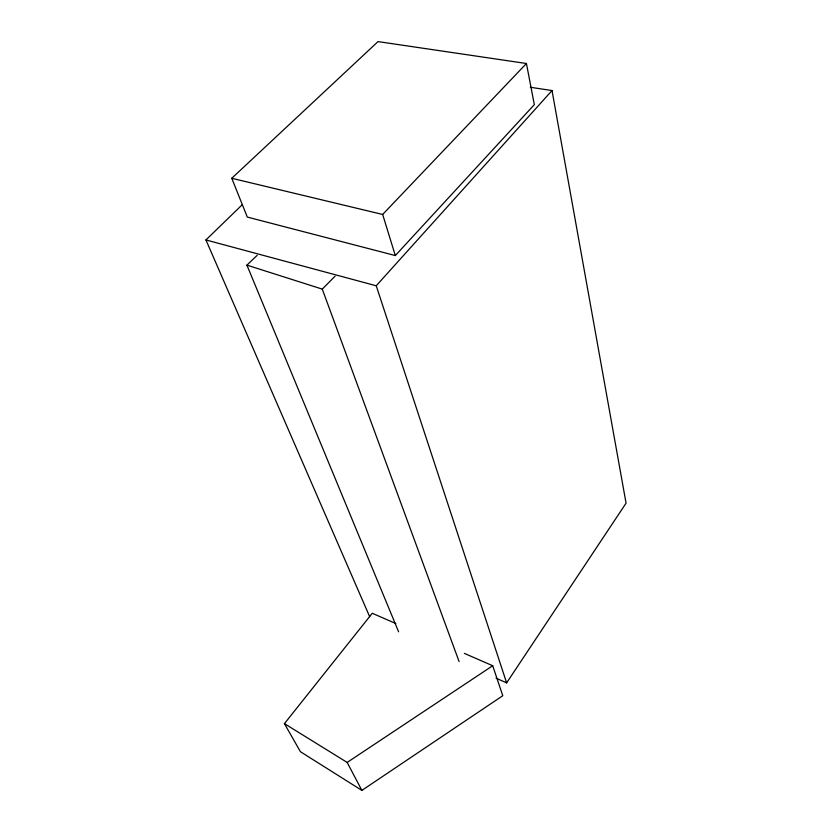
<?xml version="1.0" encoding="UTF-8"?>
<svg xmlns="http://www.w3.org/2000/svg" width="832" height="832" viewBox="0 0 832 832"><rect width="100%" height="100%" fill="white"/><g stroke="black" fill="none" stroke-linecap="round" stroke-linejoin="round"><path stroke-width="1.25" d="M496.018 678.122L506.626 682.874L626.07 503.162L552.022 90.553L530.296 87.256M464.36 653.39L492.7 665.735L502.778 695.718L361.878 790.4L300.414 751.702L284.43 723.632L372.268 613.267L395.876 623.553M506.626 682.874L376.23 285.771L552.022 90.553M395.325 255.559L534.331 104.655L526.427 63.502L378.019 41.6L231.774 178.277L247.291 217.069L395.325 255.559L382.658 214.458L231.774 178.277M382.658 214.458L526.427 63.502M257.171 255.341L246.917 265.127L322.275 289.12L335.057 276.193M369.668 616.689L205.93 239.949L242.289 204.662M284.43 723.632L347.162 762.434L492.7 665.735M205.93 239.949L376.23 285.771M347.162 762.434L361.878 790.4M246.917 265.127L398.611 631.8M322.275 289.12L459.098 661.554"/></g></svg>
